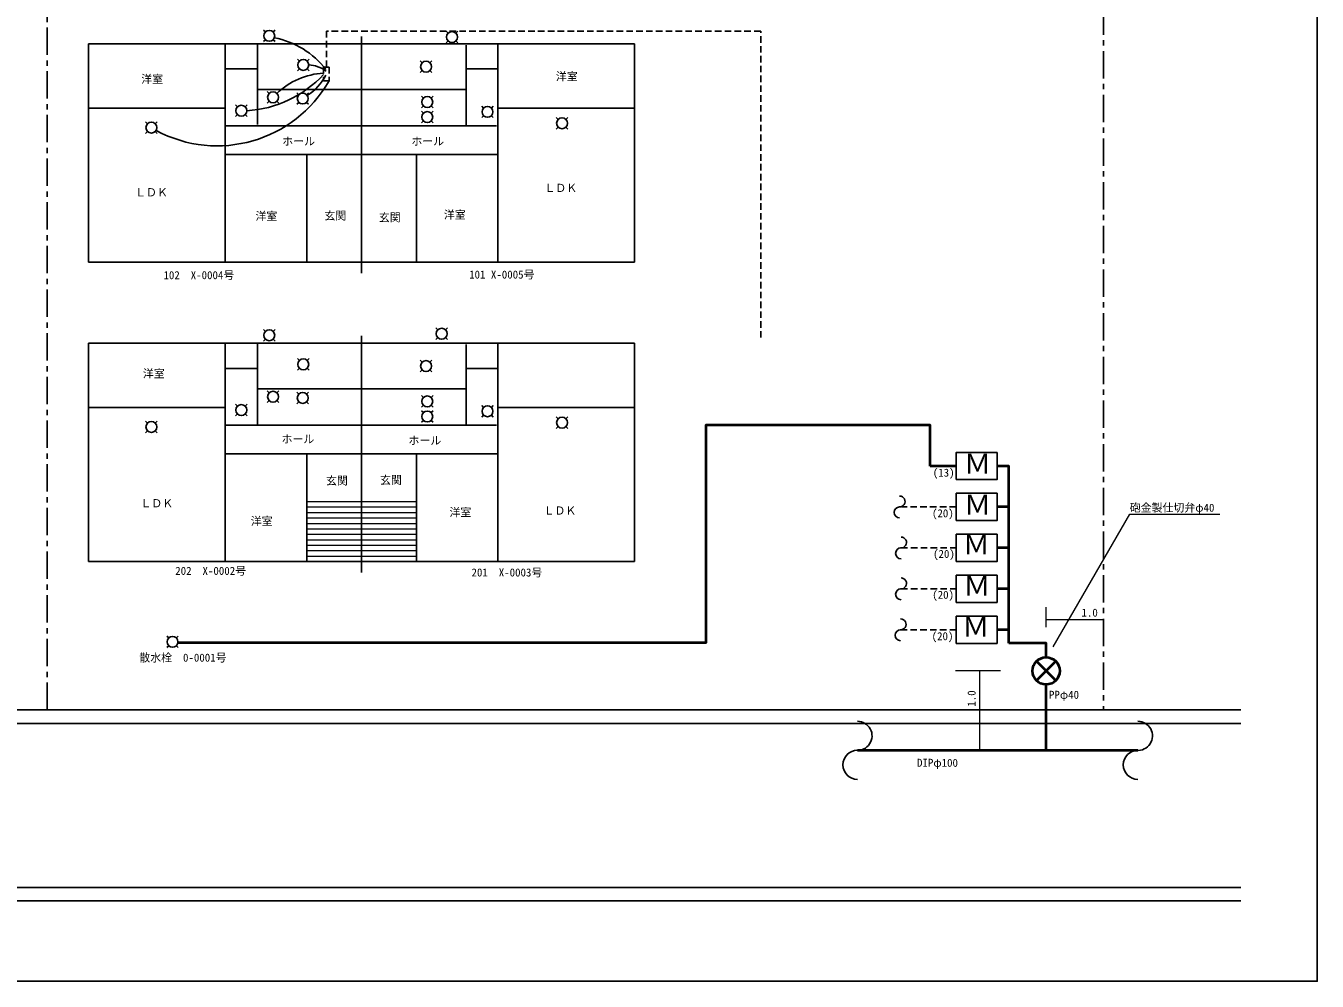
# Model space of a CAD drawing. Units: millimetres, scale not verified, with parts at other scales. Extents: x -68086 to 61897, y -70419 to 69803.
# Drawn here: x 14584 to 61897, y -70419 to -35416 of the extents above; entities that cross this region are included whole.
import ezdxf
from ezdxf.enums import TextEntityAlignment as Align

# ---------------------------------------------------------------- set-up
doc = ezdxf.new("R2010")
doc.units = ezdxf.units.MM
doc.header["$LTSCALE"] = 200
doc.linetypes.add('CHAIN1', pattern=[8, 5, -1, 1, -1])
doc.linetypes.add('DASHED1', pattern=[1.8, 1.2, -0.6])
for name, color, linetype, lineweight in [('0-0_芯', 7, 'Continuous', 25), ('4-0_芯延焼ﾗｲﾝ', 7, 'Continuous', 25), ('5-0_芯', 7, 'Continuous', 25)]:
    doc.layers.add(name, color=color, linetype=linetype, lineweight=lineweight)
doc.styles.add('ＭＳ 明朝', font='')
doc.styles.get('ＭＳ 明朝').set_extended_font_data('MS Mincho')

msp = doc.modelspace()

# ---------------------------------------------------------------- linework, layer by layer
at = {"layer": '0-0_芯'}
msp.add_lwpolyline([(-16105.8, -70419), (61896.8, -70419), (61896.8, -17195.1)], dxfattribs=at)
at = {"layer": '4-0_芯延焼ﾗｲﾝ', "color": 2, "lineweight": 9}
for p, q in [((51964.3, -57164.7), (51964.3, -56711.9)), ((49525.8, -59052.9), (48648.7, -59052.9)), ((49525.8, -59052.9), (49525.8, -61959)), ((50289.8, -59052.9), (49525.8, -59052.9))]:
    msp.add_line(p, q, dxfattribs=at)
msp.add_lwpolyline([(51964.3, -57447), (51964.3, -57164.7), (54066.6, -57164.7)], dxfattribs=at)
at = {"layer": '4-0_芯延焼ﾗｲﾝ'}
for centre, start, end in [((45053.9, -61430.3), 264.63857, 90), ((55328, -61430.3), 264.63857, 90), ((45053.9, -62492.3), 90, 270), ((55328, -62492.3), 90, 270)]:
    msp.add_arc(centre, 533.3, start, end, dxfattribs=at)
at = {"layer": '5-0_芯', "linetype": 'CHAIN1'}
msp.add_line((15363.9, -60481.2), (15363.9, -34741.4), dxfattribs=at)
at = {"layer": '5-0_芯'}
for p, q in [((23362.7, -35641.1), (23292, -35570.3)), ((23362.7, -35923.9), (23292, -35994.6)), ((23645.6, -35641.1), (23716.3, -35570.3)), ((23645.6, -35923.9), (23716.3, -35994.6)), ((26883.4, -36075.9), (26883.4, -35806.7)), ((30056.4, -35686.6), (29985.7, -35615.8)), ((30339.3, -35686.6), (30410, -35615.8)), ((16883.4, -36075.9), (36883.4, -36075.9)), ((16883.4, -36075.9), (16883.4, -44075.9)), ((26883.4, -36075.9), (21883.4, -36075.9)), ((21883.4, -36075.9), (21883.4, -44075.9)), ((23073.6, -36106.9), (23073.6, -39035.5)), ((26883.4, -36075.9), (31883.4, -36075.9)), ((30056.4, -35969.4), (29985.7, -36040.1)), ((30339.3, -35969.4), (30410, -36040.1)), ((30713.4, -36128.1), (30713.4, -39056.7)), ((36883.4, -36075.9), (36883.4, -44075.9)), ((24608.7, -36708.3), (24538, -36637.5)), ((24891.5, -36708.3), (24962.2, -36637.5)), ((29107.7, -36771.9), (29037, -36701.2)), ((29390.5, -36771.9), (29461.2, -36701.2)), ((21883.4, -36998.2), (23073.6, -36998.2)), ((24608.7, -36991.1), (24538, -37061.8)), ((24891.5, -36991.1), (24962.2, -37061.8)), ((29107.7, -37054.8), (29037, -37125.5)), ((29390.5, -37054.8), (29461.2, -37125.5)), ((30713.4, -36998.2), (31883.4, -36998.2)), ((23073.6, -37745.8), (30713.4, -37745.8)), ((23500, -37894.5), (23429.3, -37823.8)), ((23782.8, -37894.5), (23853.6, -37823.8)), ((22338, -38384.8), (22267.3, -38314.1)), ((22620.8, -38384.8), (22691.5, -38314.1)), ((23500, -38177.4), (23429.3, -38248.1)), ((23782.8, -38177.4), (23853.6, -38248.1)), ((24587.5, -37939.1), (24516.7, -37868.4)), ((24587.5, -38222), (24516.7, -38292.7)), ((24870.3, -37939.1), (24941, -37868.4)), ((24870.3, -38222), (24941, -38292.7)), ((29150.1, -38066.4), (29079.4, -37995.7)), ((29433, -38066.4), (29503.7, -37995.7)), ((16883.4, -38428.8), (21883.4, -38428.8)), ((22338, -38667.6), (22267.3, -38738.3)), ((22620.8, -38667.6), (22691.5, -38738.3)), ((29150.1, -38349.3), (29079.4, -38420)), ((29150.1, -38618.2), (29079.4, -38547.5)), ((29433, -38349.3), (29503.7, -38420)), ((29433, -38618.2), (29503.7, -38547.5)), ((31357.2, -38427.2), (31286.5, -38356.5)), ((31357.2, -38710.1), (31286.5, -38780.8)), ((31640, -38427.2), (31710.7, -38356.5)), ((31640, -38710.1), (31710.7, -38780.8)), ((31883.4, -38428.8), (36883.4, -38428.8)), ((34088.6, -38843.9), (34017.9, -38773.2)), ((34371.4, -38843.9), (34442.2, -38773.2)), ((19042.6, -39002.2), (18971.9, -38931.5)), ((19325.4, -39002.2), (19396.1, -38931.5)), ((21883.4, -39076.4), (24326.8, -39076.4)), ((24326.8, -39076.4), (26883.4, -39076.4)), ((26883.4, -39076.4), (31832.7, -39076.4)), ((29150.1, -38901), (29079.4, -38971.8)), ((29433, -38901), (29503.7, -38971.8)), ((34088.6, -39126.8), (34017.9, -39197.5)), ((34371.4, -39126.8), (34442.2, -39197.5)), ((19042.6, -39285), (18971.9, -39355.8)), ((19325.4, -39285), (19396.1, -39355.8)), ((21883.4, -40129), (26895.7, -40129)), ((21883.4, -40129), (31883.4, -40129)), ((26883.4, -40129), (24883.4, -40129)), ((24883.4, -40129), (24883.4, -44075.9)), ((26895.7, -40129), (28895.7, -40129)), ((28895.7, -40129), (28895.7, -44075.9)), ((16883.4, -44075.9), (36883.4, -44075.9)), ((26883.4, -44075.9), (26883.4, -44473.8)), ((23362.7, -46611), (23292, -46540.3)), ((23645.6, -46611), (23716.3, -46540.3)), ((26883.4, -47045.8), (26883.4, -46776.6)), ((29678.2, -46556.7), (29607.5, -46486)), ((29678.2, -46839.6), (29607.5, -46910.3)), ((29961, -46556.7), (30031.7, -46486)), ((29961, -46839.6), (30031.7, -46910.3)), ((16883.4, -47045.8), (36883.4, -47045.8)), ((16883.4, -47045.8), (16883.4, -55045.8)), ((26883.4, -47045.8), (21883.4, -47045.8)), ((21883.4, -47045.8), (21883.4, -55045.8)), ((23073.6, -47076.9), (23073.6, -50005.4)), ((23362.7, -46893.8), (23292, -46964.5)), ((23645.6, -46893.8), (23716.3, -46964.5)), ((26883.4, -47045.8), (31883.4, -47045.8)), ((30713.4, -47098.1), (30713.4, -50026.7)), ((36883.4, -47045.8), (36883.4, -55045.8)), ((24608.7, -47678.2), (24538, -47607.5)), ((24891.5, -47678.2), (24962.2, -47607.5)), ((29107.7, -47741.9), (29037, -47671.1)), ((29390.5, -47741.9), (29461.2, -47671.1)), ((21883.4, -47968.2), (23073.6, -47968.2)), ((24608.7, -47961), (24538, -48031.7)), ((24891.5, -47961), (24962.2, -48031.7)), ((29107.7, -48024.7), (29037, -48095.4)), ((29390.5, -48024.7), (29461.2, -48095.4)), ((30713.4, -47968.2), (31883.4, -47968.2)), ((23073.6, -48715.7), (30713.4, -48715.7)), ((23500, -48864.5), (23429.3, -48793.8)), ((23500, -49147.3), (23429.3, -49218)), ((23782.8, -48864.5), (23853.6, -48793.8)), ((23782.8, -49147.3), (23853.6, -49218)), ((24587.5, -48909), (24516.7, -48838.3)), ((24587.5, -49191.9), (24516.7, -49262.6)), ((24870.3, -48909), (24941, -48838.3)), ((24870.3, -49191.9), (24941, -49262.6)), ((29150.1, -49036.4), (29079.4, -48965.7)), ((29433, -49036.4), (29503.7, -48965.7)), ((16883.4, -49398.7), (21883.4, -49398.7)), ((22338, -49354.7), (22267.3, -49284)), ((22338, -49637.5), (22267.3, -49708.3)), ((22620.8, -49354.7), (22691.5, -49284)), ((22620.8, -49637.5), (22691.5, -49708.3)), ((29150.1, -49319.2), (29079.4, -49389.9)), ((29150.1, -49588.1), (29079.4, -49517.4)), ((29433, -49319.2), (29503.7, -49389.9)), ((29433, -49588.1), (29503.7, -49517.4)), ((31357.2, -49397.1), (31286.5, -49326.4)), ((31640, -49397.1), (31710.7, -49326.4)), ((31883.4, -49398.7), (36883.4, -49398.7)), ((19042.6, -49972.1), (18971.9, -49901.4)), ((19325.4, -49972.1), (19396.1, -49901.4)), ((21883.4, -50046.3), (24326.8, -50046.3)), ((24326.8, -50046.3), (26883.4, -50046.3)), ((26883.4, -50046.3), (31832.7, -50046.3)), ((29150.1, -49871), (29079.4, -49941.7)), ((29433, -49871), (29503.7, -49941.7)), ((31357.2, -49680), (31286.5, -49750.7)), ((31640, -49680), (31710.7, -49750.7)), ((34088.6, -49813.9), (34017.9, -49743.1)), ((34088.6, -50096.7), (34017.9, -50167.4)), ((34371.4, -49813.9), (34442.2, -49743.1)), ((34371.4, -50096.7), (34442.2, -50167.4)), ((19042.6, -50255), (18971.9, -50325.7)), ((19325.4, -50255), (19396.1, -50325.7)), ((50171, -51544.5), (50171, -51044.5)), ((21883.4, -51098.9), (26895.7, -51098.9)), ((21883.4, -51098.9), (31883.4, -51098.9)), ((26883.4, -51098.9), (24883.4, -51098.9)), ((24883.4, -51098.9), (24883.4, -55045.8)), ((26895.7, -51098.9), (28895.7, -51098.9)), ((28895.7, -51098.9), (28895.7, -55045.8)), ((50171, -53044.5), (50171, -52544.5)), ((50171, -54544.5), (50171, -54044.5)), ((16883.4, -55045.8), (36883.4, -55045.8)), ((26883.4, -55045.8), (26883.4, -55443.7)), ((50171, -56044.5), (50171, -55544.5)), ((48671, -57044.5), (48671, -58044.5)), ((50171, -57044.5), (48671, -57044.5)), ((50171, -57544.5), (50171, -57044.5)), ((19817.6, -57844.7), (19746.8, -57774)), ((19817.6, -58127.5), (19746.8, -58198.2)), ((20100.4, -57844.7), (20171.1, -57774)), ((20100.4, -58127.5), (20171.1, -58198.2)), ((-6222.3, -60481.2), (59105.1, -60481.2)), ((-6222.3, -60981.2), (59105.1, -60981.2)), ((-6222.3, -66981.2), (59105.1, -66981.2)), ((-6222.3, -67481.2), (59105.1, -67481.2))]:
    msp.add_line(p, q, dxfattribs=at)
at = {"layer": '5-0_芯', "linetype": 'DASHED1'}
for p, q in [((41508.5, -35608.9), (25595.5, -35608.9)), ((41508.5, -46838.4), (41508.5, -35608.9)), ((25495.5, -36927), (25495.5, -37427)), ((25595.5, -36927), (25695.5, -36927)), ((25695.5, -36927), (25695.5, -37427)), ((25495.5, -37427), (25695.5, -37427)), ((48671, -53044.5), (46663.4, -53044.5)), ((46651, -54543.9), (48649.8, -54543.9)), ((46651, -56043.9), (48671, -56043.9)), ((46633.2, -57543.9), (48671, -57543.9))]:
    msp.add_line(p, q, dxfattribs=at)
at = {"layer": '5-0_芯', "color": 3, "lineweight": 40}
for p, q in [((48671, -51544.5), (47716, -51544.5)), ((50601.1, -52230.1), (50601.1, -51544.5)), ((50601.1, -53044.5), (50171, -53044.5)), ((50601.1, -58034), (50601.1, -53044.5)), ((50601.1, -54544.5), (50171, -54544.5)), ((50601.1, -56044.5), (50171, -56044.5)), ((50601.1, -57544.5), (50171, -57544.5)), ((51964.3, -59052.9), (51610.7, -58699.4)), ((51964.3, -59052.9), (51610.7, -59406.5)), ((51964.3, -59052.9), (52317.8, -58699.4)), ((51964.3, -59052.9), (52317.8, -59406.5)), ((51964.3, -61936.1), (51964.3, -59552.9)), ((45053.9, -61959), (55328, -61959))]:
    msp.add_line(p, q, dxfattribs=at)
at = {"layer": '5-0_芯', "color": 2, "lineweight": 9}
for p, q in [((24883.4, -52845.8), (28895.7, -52845.8)), ((24883.4, -53045.8), (28895.7, -53045.8)), ((24883.4, -53245.8), (28895.7, -53245.8)), ((24883.4, -53445.8), (28895.7, -53445.8)), ((52219.5, -58173.9), (55029.5, -53306.8)), ((55029.5, -53306.8), (58331.8, -53306.8)), ((24883.4, -53645.8), (28895.7, -53645.8)), ((24883.4, -53845.8), (28895.7, -53845.8)), ((24883.4, -54045.8), (28895.7, -54045.8)), ((24883.4, -54245.8), (28895.7, -54245.8)), ((24883.4, -54445.8), (28895.7, -54445.8)), ((24883.4, -54645.8), (28895.7, -54645.8)), ((24883.4, -54845.8), (28895.7, -54845.8))]:
    msp.add_line(p, q, dxfattribs=at)
at = {"layer": '5-0_芯', "linetype": 'CHAIN1'}
msp.add_lwpolyline([(15363.9, -34741.4), (54066.6, -34741.4), (54066.6, -60481.2)], dxfattribs=at)
at = {"layer": '5-0_芯', "linetype": 'DASHED1'}
msp.add_lwpolyline([(25595.5, -35608.9), (25595.5, -36927), (25495.5, -36927)], dxfattribs=at)
at = {"layer": '5-0_芯'}
for points in [[(16883.4, -36075.9), (26883.4, -36075.9), (26883.4, -44075.9)], [(31883.4, -36075.9), (31883.4, -40409.3), (31883.4, -44075.9)], [(16883.4, -47045.8), (26883.4, -47045.8), (26883.4, -55045.8)], [(31883.4, -47045.8), (31883.4, -51379.2), (31883.4, -55045.8)], [(50171, -51044.5), (48671, -51044.5), (48671, -52044.5)], [(50171, -51544.5), (50171, -52044.5), (48671, -52044.5)], [(50171, -52544.5), (48671, -52544.5), (48671, -53544.5)], [(50171, -53044.5), (50171, -53544.5), (48671, -53544.5)], [(50171, -54044.5), (48671, -54044.5), (48671, -55044.5)], [(50171, -54544.5), (50171, -55044.5), (48671, -55044.5)], [(50171, -55544.5), (48671, -55544.5), (48671, -56544.5)], [(50171, -56044.5), (50171, -56544.5), (48671, -56544.5)], [(50171, -57544.5), (50171, -58044.5), (48671, -58044.5)]]:
    msp.add_lwpolyline(points, dxfattribs=at)
at = {"layer": '5-0_芯', "color": 3, "lineweight": 40}
for points in [[(47716, -51544.5), (47716, -50047.2), (39499.4, -50047.2), (39499.4, -58018.5), (20270.1, -58018.5), (20156.3, -58018.5)], [(50601.1, -53044.5), (50601.1, -51544.5), (50171, -51544.5)], [(51964.3, -58552.9), (51964.3, -58034), (50601.1, -58034)]]:
    msp.add_lwpolyline(points, dxfattribs=at)
at = {"layer": '5-0_芯'}
for centre in [(23504.1, -35782.5), (30197.9, -35828), (24750.1, -36849.7), (29249.1, -36913.3), (23641.4, -38036), (24728.9, -38080.5), (29291.5, -38207.9), (22479.4, -38526.2), (29291.5, -38759.6), (31498.6, -38568.6), (34230, -38985.3), (19184, -39143.6), (23504.1, -46752.4), (29819.6, -46698.1), (24750.1, -47819.6), (29249.1, -47883.3), (23641.4, -49005.9), (24728.9, -49050.5), (29291.5, -49177.8), (22479.4, -49496.1), (29291.5, -49729.6), (31498.6, -49538.6), (19184, -50113.6), (34230, -49955.3), (19959, -57986.1)]:
    msp.add_circle(centre, 200, dxfattribs=at)
at = {"layer": '5-0_芯', "color": 3, "lineweight": 40}
msp.add_circle((51964.3, -59052.9), 500, dxfattribs=at)
at = {"layer": '5-0_芯'}
for centre, radius, start, end in [((23083.1, -38946.6), 3152.5, 37.67243, 78.87863), ((24888.2, -38007.6), 1163.1, 53.3845, 86.95303), ((22425, -34350.5), 4185.1, 273.48425, 317.15166), ((25672.6, -39908.3), 2767.1, 93.71293, 133.18492), ((23900.1, -36391.5), 1864, 302.23421, 333.6145), ((21593.8, -35097), 4717.2, 241.65516, 330.40122), ((46597.7, -52845.7), 200, 264.63857, 90), ((46597.7, -53243.9), 200, 90, 270), ((46651, -54345.7), 200, 264.63857, 90), ((46651, -54743.9), 200, 90, 270), ((46651, -55845.7), 200, 264.63857, 90), ((46651, -56243.9), 200, 90, 270), ((46633.2, -57345.7), 200, 264.63857, 90), ((46633.2, -57743.9), 200, 90, 270)]:
    msp.add_arc(centre, radius, start, end, dxfattribs=at)

# ---------------------------------------------------------------- texts
at = {"layer": '4-0_芯延焼ﾗｲﾝ', "style": 'ＭＳ 明朝'}
msp.add_text('1.0', height=293.3, dxfattribs=at).set_placement((53260.5, -57151.3), align=Align.BOTTOM_LEFT)
msp.add_text('1.0', height=293.3, rotation=90, dxfattribs=at).set_placement((49469.2, -60362.1), align=Align.BOTTOM_LEFT)
at = {"layer": '5-0_芯', "style": 'ＭＳ 明朝'}
for s, height, p in [('洋室', 293.3, (18813.4, -37602.7)), ('洋室', 293.3, (34002, -37506.2)), ('ホール', 293.3, (23979.8, -39881.4)), ('ホール', 293.3, (28709.3, -39881.4)), ('ＬＤＫ', 293.3, (18588.1, -41753.9)), ('ＬＤＫ', 293.3, (33583.6, -41593)), ('洋室', 293.3, (22996.7, -42622.7)), ('玄関', 293.3, (25522.7, -42606.6)), ('玄関', 293.3, (27517.8, -42671)), ('洋室', 293.3, (29899.1, -42574.4)), ('102\u3000X-0004号', 293.3, (19626.5, -44786.7)), ('101 X-0005号', 293.3, (30825.7, -44764.5)), ('洋室', 293.3, (18872.1, -48392.7)), ('ホール', 293.3, (23953.4, -50793.5)), ('ホール', 293.3, (28603.6, -50846.4)), ('Ｍ', 733.1, (48952.5, -52046.2)), ('玄関', 293.3, (25581.9, -52316.3)), ('玄関', 293.3, (27562.1, -52294.3)), ('(13)', 293.3, (47813.1, -52022.4)), ('ＬＤＫ', 293.3, (18783, -53147.1)), ('Ｍ', 733.1, (48952.5, -53546.2)), ('砲金製仕切弁φ40', 293.3, (55029.5, -53306.8)), ('洋室', 293.3, (22824.2, -53800.8)), ('洋室', 293.3, (30104.5, -53474)), ('ＬＤＫ', 293.3, (33551.5, -53414.5)), ('(20)', 293.3, (47783.1, -53510.7)), ('Ｍ', 733.1, (48909.7, -55001.1)), ('(20)', 293.3, (47823.1, -54998.9)), ('202\u3000X-0002号', 293.3, (20058.2, -55620.1)), ('201\u3000X-0003号', 293.3, (30912.6, -55679.4)), ('Ｍ', 733.1, (48931.1, -56520.1)), ('(20)', 293.3, (47793.1, -56497.2)), ('Ｍ', 733.1, (48888.3, -58017.8)), ('(20)', 293.3, (47771.5, -58013.5)), ('散水栓\u30000-0001号', 293.3, (18741.9, -58799.7)), ('PPφ40', 293.3, (52070.9, -60160.8)), ('DIPφ100', 293.3, (47235.8, -62652.3))]:
    msp.add_text(s, height=height, dxfattribs=at).set_placement(p, align=Align.BOTTOM_LEFT)

doc.saveas('drawing.dxf')
